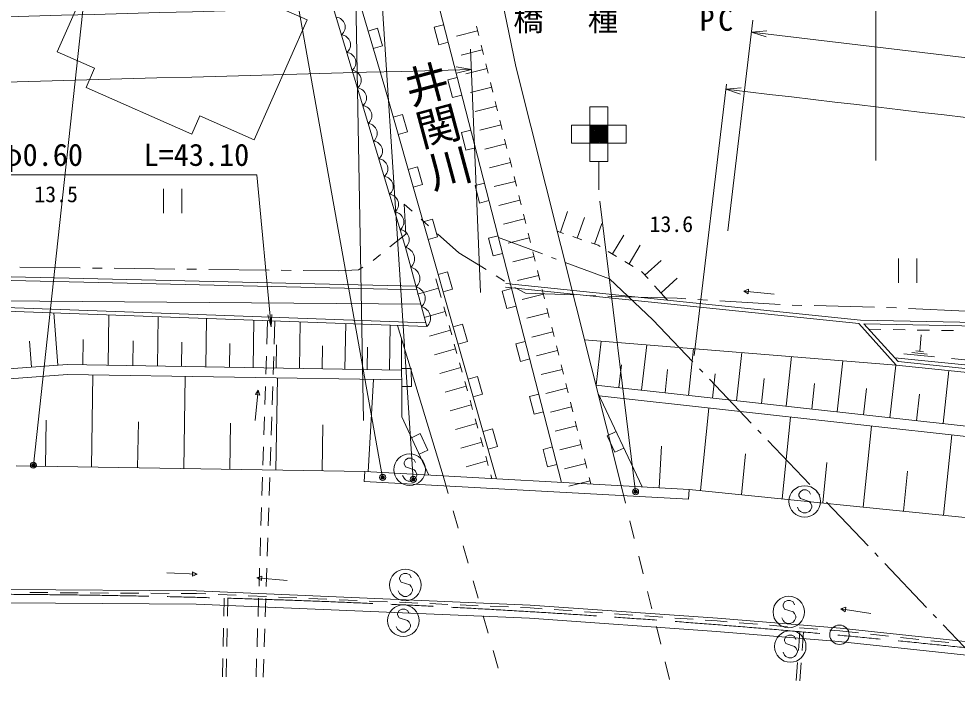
# Model space of a CAD drawing. Units: millimetres, scale not verified. Extents: x 40000 to 680000, y 20000 to 380000.
# Drawn here: x 395159 to 472646, y 296843 to 351692 of the extents above; entities that cross this region are included whole.
import ezdxf
from ezdxf.enums import TextEntityAlignment as Align

# ---------------------------------------------------------------- set-up
doc = ezdxf.new("R2010")
doc.units = ezdxf.units.MM
doc.header["$LTSCALE"] = 1000
doc.header["$PDMODE"] = 32
doc.header["$PDSIZE"] = 500
doc.linetypes.add('CHAIN', pattern=[18.5, 12, -1.5, 3.5, -1.5])
for name, color, linetype, lineweight in [('M-BGD', 7, 'Continuous', 13), ('M-BMK', 2, 'CHAIN', 13), ('M-BMK-ROW', 30, 'Continuous', 13), ('M-BMK-SRVR', 3, 'Continuous', 13), ('M-STR-HTXT', 7, 'Continuous', 13), ('M-STR-STR1', 1, 'Continuous', 13), ('M-STR-STRC', 7, 'Continuous', 13)]:
    doc.layers.add(name, color=color, linetype=linetype, lineweight=lineweight)
doc.layers.add('M-BMK-HTXT', color=7, linetype='Continuous')
doc.styles.add('@ＭＳ ゴシック', font='')
doc.styles.add('ＭＳ ゴシック', font='')
doc.styles.get('@ＭＳ ゴシック').set_extended_font_data('@MS Gothic')
doc.styles.get('ＭＳ ゴシック').set_extended_font_data('MS Gothic')

# ---------------------------------------------------------------- blocks, each defined once
blk = doc.blocks.new('open_arrow')
at = {"color": 0, "linetype": 'Continuous', "lineweight": -2}
blk.add_lwpolyline([(7.5, 1.25), (0, 0), (7.5, -1.25)], dxfattribs=at)

msp = doc.modelspace()

# ---------------------------------------------------------------- linework, layer by layer
at = {"layer": 'M-BGD'}
for p, q in [((427612, 361390), (439978, 313424)), ((430237, 351206), (429463, 351006)), ((432948, 351079), (433142, 350303)), ((424769, 350905), (424002, 350679)), ((425193, 349466), (424769, 350905)), ((429463, 351006), (429837, 349554)), ((433045, 350691), (431299, 350254)), ((424426, 349240), (425193, 349466)), ((429837, 349554), (430612, 349753)), ((433336, 349527), (433530, 348751)), ((433433, 349139), (431687, 348702)), ((433724, 347974), (433919, 347198)), ((433821, 347586), (432075, 347150)), ((431361, 346848), (430586, 346649)), ((430586, 346649), (430960, 345196)), ((434113, 346422), (434307, 345646)), ((434210, 346034), (432463, 345597)), ((430960, 345196), (431735, 345396)), ((434501, 344870), (434695, 344094)), ((434598, 344482), (432852, 344045)), ((426843, 343793), (426074, 343573)), ((427256, 342351), (426843, 343793)), ((434889, 343318), (435083, 342542)), ((432484, 342491), (431709, 342291)), ((434986, 342930), (433240, 342493)), ((426487, 342131), (427256, 342351)), ((431709, 342291), (432084, 340839)), ((435277, 341766), (435471, 340990)), ((432084, 340839), (432859, 341038)), ((435374, 341378), (433628, 340941)), ((435666, 340214), (435860, 339437)), ((428080, 339466), (427311, 339247)), ((428493, 338024), (428080, 339466)), ((435763, 339825), (434016, 339389)), ((436054, 338661), (436248, 337885)), ((427724, 337804), (428493, 338024)), ((433607, 338133), (432833, 337934)), ((432833, 337934), (433207, 336481)), ((436151, 338273), (434405, 337837)), ((407117, 337649), (407117, 335649)), ((408617, 337649), (408617, 335649)), ((436442, 337109), (436636, 336333)), ((433207, 336481), (433982, 336681)), ((436539, 336721), (434793, 336284)), ((436830, 335557), (437024, 334781)), ((439877, 334069), (440462, 335771)), ((429317, 335140), (428548, 334920)), ((429730, 333698), (429317, 335140)), ((436927, 335169), (435181, 334732)), ((441275, 333588), (441860, 335291)), ((442706, 333096), (443291, 334799)), ((437218, 334005), (437413, 333229)), ((440140, 333979), (439613, 334160)), ((428961, 333478), (429730, 333698)), ((434731, 333776), (433956, 333576)), ((433956, 333576), (434331, 332124)), ((438406, 332275), (434756, 333636)), ((437315, 333617), (435569, 333180)), ((441653, 333458), (440897, 333718)), ((443002, 332995), (442410, 333198)), ((444177, 332283), (445109, 333823)), ((437607, 332453), (437801, 331677)), ((443151, 332905), (443002, 332995)), ((444519, 332076), (443835, 332490)), ((445546, 331454), (446478, 332994)), ((434331, 332124), (435105, 332323)), ((437704, 332065), (435957, 331628)), ((439530, 331856), (439155, 331995)), ((445888, 331247), (445204, 331661)), ((446858, 330531), (448193, 331739)), ((467801, 331904), (467801, 329904)), ((469301, 331904), (469301, 329904)), ((437995, 330900), (438189, 330124)), ((443929, 330214), (440279, 331576)), ((429608, 330221), (430040, 328681)), ((430554, 330813), (429785, 330593)), ((430967, 329371), (430554, 330813)), ((438092, 330512), (436346, 330076)), ((447520, 326842), (443929, 330214)), ((446601, 330815), (446572, 330833)), ((447115, 330247), (446601, 330815)), ((448189, 329061), (449524, 330269)), ((429824, 329451), (428091, 328965)), ((430198, 329151), (430967, 329371)), ((435854, 329418), (435080, 329219)), ((464670, 326820), (435374, 329848)), ((438383, 329348), (438577, 328572)), ((448726, 328468), (447652, 329654)), ((455030, 329212), (455423, 329359)), ((455423, 329359), (455384, 328986)), ((435080, 329219), (435454, 327766)), ((438480, 328960), (436734, 328523)), ((457517, 328954), (455030, 329212)), ((455384, 328986), (455030, 329212)), ((430256, 327910), (430472, 327140)), ((435454, 327766), (436229, 327966)), ((438771, 327796), (438965, 327020)), ((398374, 323091), (398046, 327420)), ((402528, 323096), (402596, 327252)), ((406600, 323029), (406667, 327101)), ((430364, 327525), (428631, 327039)), ((438868, 327408), (437122, 326971)), ((410591, 322963), (410657, 326954)), ((414502, 322899), (414566, 326810)), ((415646, 324843), (415708, 326767)), ((416245, 324824), (416308, 326748)), ((418334, 322836), (418397, 326668)), ((422090, 322774), (422151, 326529)), ((425769, 322714), (425830, 326393)), ((426443, 326371), (430212, 313959)), ((430689, 326370), (430905, 325599)), ((431791, 326487), (431022, 326267)), ((432204, 325044), (431791, 326487)), ((439160, 326244), (439354, 325468)), ((450811, 323385), (447520, 326842)), ((464945, 326514), (476792, 326278)), ((430797, 325985), (429063, 325499)), ((439257, 325856), (437510, 325419)), ((465349, 326066), (466348, 326049)), ((467348, 326032), (468348, 326015)), ((469348, 325998), (470348, 325981)), ((469544, 324240), (469678, 325594)), ((471348, 325964), (472348, 325947)), ((396209, 322927), (396045, 325092)), ((400450, 323130), (400484, 325208)), ((404564, 323062), (404598, 325099)), ((408596, 322996), (408629, 324991)), ((412547, 322931), (412579, 324886)), ((416418, 322867), (416450, 324783)), ((420212, 322805), (420243, 324683)), ((431121, 324829), (431337, 324059)), ((431434, 324824), (432204, 325044)), ((436978, 325061), (436203, 324861)), ((436203, 324861), (436578, 323409)), ((439548, 324692), (439742, 323916)), ((441863, 325196), (467614, 323102)), ((442844, 321449), (443247, 325083)), ((446589, 321033), (447004, 324778)), ((423929, 322744), (423960, 324584)), ((431229, 324444), (429495, 323958)), ((439645, 324304), (437899, 323867)), ((450447, 320604), (450876, 324463)), ((454423, 320163), (454864, 324139)), ((470780, 323776), (468242, 324026)), ((470162, 324008), (468893, 324133)), ((469862, 324208), (469227, 324271)), ((415564, 322344), (415613, 323844)), ((416164, 322325), (416213, 323824)), ((431553, 323289), (431769, 322518)), ((436578, 323409), (437352, 323608)), ((439936, 323139), (440130, 322363)), ((458519, 319708), (458974, 323805)), ((462740, 319240), (463208, 323460)), ((467480, 323699), (476456, 322816)), ((475207, 323341), (472161, 323641)), ((427569, 322830), (426769, 322828)), ((427573, 321330), (427569, 322830)), ((431661, 322903), (429928, 322417)), ((440033, 322751), (438287, 322315)), ((444716, 321241), (444924, 323113)), ((448518, 320819), (448732, 322748)), ((451639, 322516), (451363, 322805)), ((452435, 320384), (452656, 322372)), ((467088, 318757), (467571, 323105)), ((471472, 318270), (471959, 322654)), ((401162, 314675), (401285, 322294)), ((408779, 314553), (408901, 322169)), ((416392, 314431), (416514, 322044)), ((424018, 314298), (424435, 321914)), ((431985, 321748), (432201, 320978)), ((433028, 322160), (432259, 321940)), ((433441, 320718), (433028, 322160)), ((440324, 321587), (440518, 320811)), ((455638, 318315), (452190, 321936)), ((456471, 319936), (456699, 321984)), ((460630, 319474), (460864, 321584)), ((414669, 318534), (414920, 321022)), ((414696, 320667), (414920, 321022)), ((414920, 321022), (415069, 320630)), ((415483, 319846), (415532, 321345)), ((416083, 319826), (416132, 321326)), ((426773, 321328), (427573, 321330)), ((432093, 321363), (430360, 320877)), ((440421, 321199), (438675, 320762)), ((442802, 321453), (487278, 316516)), ((442964, 320808), (446619, 313061)), ((464914, 318998), (465155, 321173)), ((415069, 320630), (414696, 320667)), ((432417, 320208), (432633, 319437)), ((432671, 320498), (433441, 320718)), ((438101, 320703), (437326, 320503)), ((437326, 320503), (437701, 319051)), ((440712, 320035), (440906, 319259)), ((443078, 320568), (487165, 315673)), ((469280, 318514), (469524, 320706)), ((432525, 319822), (430792, 319336)), ((437701, 319051), (438476, 319251)), ((440809, 319647), (439063, 319210)), ((451451, 312752), (452146, 319561)), ((397353, 314736), (397414, 318546)), ((415402, 317347), (415451, 318846)), ((416002, 317328), (416050, 318827)), ((432849, 318667), (433065, 317897)), ((441101, 318483), (441295, 317707)), ((458200, 312063), (458889, 318812)), ((404970, 314614), (405032, 318422)), ((412585, 314492), (412646, 318299)), ((420205, 314370), (420266, 318183)), ((432957, 318282), (431224, 317796)), ((434265, 317833), (433496, 317613)), ((434678, 316391), (434265, 317833)), ((441198, 318095), (439451, 317658)), ((456465, 317445), (456189, 317735)), ((464890, 311381), (465573, 318070)), ((428306, 317448), (427580, 317111)), ((428936, 316087), (428306, 317448)), ((433281, 317126), (433497, 316356)), ((441489, 316931), (441683, 316155)), ((444472, 317613), (443748, 317272)), ((443748, 317272), (444388, 315915)), ((471521, 310704), (472197, 317335)), ((415321, 314848), (415370, 316348)), ((415921, 314829), (415969, 316328)), ((433389, 316741), (431656, 316255)), ((433908, 316171), (434678, 316391)), ((439225, 316346), (438450, 316146)), ((438450, 316146), (438824, 314693)), ((441586, 316543), (439840, 316106)), ((444388, 315915), (445111, 316256)), ((448037, 312983), (448224, 316400)), ((460464, 313245), (457017, 316866)), ((428211, 315750), (428936, 316087)), ((433713, 315586), (433929, 314816)), ((441877, 315379), (442071, 314602)), ((454825, 312407), (455170, 315782)), ((394952, 314775), (423734, 314313)), ((433821, 315201), (432088, 314715)), ((438824, 314693), (439599, 314893)), ((441974, 314990), (440228, 314554)), ((461545, 311722), (461886, 315067)), ((415240, 312350), (415288, 313849)), ((415839, 312330), (415888, 313829)), ((434145, 314045), (434231, 313739)), ((442265, 313826), (442399, 313292)), ((468205, 311042), (468544, 314358)), ((442332, 313559), (440586, 313122)), ((450507, 312848), (517915, 305970)), ((461291, 312375), (461016, 312665)), ((465290, 308174), (461843, 311796)), ((415159, 309851), (415207, 311350)), ((415758, 309832), (415807, 311331)), ((415077, 307352), (415126, 308852)), ((415677, 307333), (415726, 308832)), ((466118, 307305), (465842, 307595)), ((414996, 304854), (415045, 306353)), ((415596, 304834), (415645, 306333)), ((470117, 303104), (466669, 306726)), ((407379, 305955), (409876, 305849)), ((409494, 305677), (409510, 306052)), ((409876, 305849), (409494, 305677)), ((409510, 306052), (409876, 305849)), ((414828, 305530), (415217, 305687)), ((417320, 305330), (414828, 305530)), ((415187, 305313), (414828, 305530)), ((415217, 305687), (415187, 305313)), ((396066, 304333), (397566, 304323)), ((398566, 304317), (400066, 304307)), ((401065, 304300), (402565, 304291)), ((403565, 304284), (405065, 304274)), ((406065, 304268), (407565, 304258)), ((408565, 304251), (409827, 304243)), ((409827, 304243), (410615, 304209)), ((411614, 304166), (413113, 304102)), ((412094, 302375), (412128, 303869)), ((412393, 302367), (412428, 303862)), ((414112, 304059), (415610, 303995)), ((414915, 302355), (414964, 303854)), ((415515, 302336), (415563, 303835)), ((416609, 303952), (418108, 303887)), ((419107, 303844), (420606, 303780)), ((421605, 303737), (423103, 303673)), ((424102, 303630), (425601, 303565)), ((426600, 303523), (428099, 303458)), ((429098, 303415), (430596, 303351)), ((431596, 303308), (433094, 303244)), ((434093, 303201), (435592, 303136)), ((436591, 303093), (437378, 303060)), ((437378, 303060), (438366, 302991)), ((463044, 302994), (463444, 303120)), ((465513, 302601), (463044, 302994)), ((463385, 302750), (463044, 302994)), ((463444, 303120), (463385, 302750)), ((439363, 302921), (440860, 302817)), ((441857, 302747), (443354, 302643)), ((444351, 302573), (445848, 302468)), ((446845, 302399), (448342, 302294)), ((449339, 302225), (450835, 302120)), ((470944, 302235), (470668, 302525)), ((451833, 302051), (452821, 301982)), ((452821, 301982), (453650, 301914)), ((454646, 301833), (456141, 301711)), ((457138, 301629), (458633, 301507)), ((459630, 301426), (461125, 301304)), ((474943, 298034), (471496, 301656)), ((412036, 299876), (412071, 301375)), ((412336, 299868), (412371, 301367)), ((414834, 299856), (414883, 301356)), ((415434, 299837), (415482, 301336)), ((459537, 299556), (459648, 301098)), ((459836, 299533), (459947, 301076)), ((462121, 301222), (462951, 301155)), ((462951, 301155), (464493, 300990)), ((465487, 300884), (466979, 300724)), ((467973, 300618), (469464, 300459)), ((470459, 300353), (471950, 300193)), ((411979, 297376), (412014, 298876)), ((412279, 297368), (412314, 298868)), ((414753, 297358), (414801, 298857)), ((415352, 297338), (415401, 298837)), ((459356, 297063), (459464, 298559)), ((459655, 297039), (459763, 298535))]:
    msp.add_line(p, q, dxfattribs=at)
for points in [[(428857, 326282), (427099, 332819), (418291, 362069)], [(434610, 313718), (425373, 346026), (420510, 362525)], [(444885, 313156), (436204, 347744), (433240, 362194)], [(464670, 326820), (482444, 326466), (492179, 338915)], [(387645, 330212), (388536, 330220), (428039, 329323)], [(387683, 330512), (388538, 330520), (427958, 329624)], [(486300, 309196), (487878, 321014), (467614, 323102), (464525, 326533), (435344, 329550)], [(387457, 328727), (388785, 328633), (393369, 328409), (428361, 328128)], [(388462, 328049), (388786, 328062), (428776, 326585)], [(388468, 327749), (388786, 327762), (428857, 326282)], [(476425, 322496), (467759, 323389), (464945, 326514)], [(429011, 314024), (426780, 318837), (426762, 325319)], [(390293, 318688), (393213, 322700), (399161, 323151), (426769, 322697)], [(391318, 318700), (393654, 321910), (399185, 322329), (426772, 321875)], [(63163, 288243), (83517, 288366), (114842, 289514), (146080, 291059), (159464, 291824), (159459, 291824), (160039, 291862), (162629, 292033), (198270, 294388), (253161, 298978), (263294, 299781), (312431, 302756), (341302, 303893), (363212, 304457), (378803, 304685), (409833, 304482), (437392, 303298), (452839, 302220), (462973, 301393), (486944, 298832), (535813, 292716), (552174, 290386), (562227, 288904)], [(63159, 287143), (83540, 287266), (114889, 288415), (146139, 289961), (159532, 290726), (160112, 290764), (162664, 290933), (198352, 293291), (253250, 297882), (263370, 298684), (312486, 301657), (341338, 302794), (363235, 303357), (378807, 303585), (409806, 303382), (437330, 302200), (452756, 301123), (462870, 300297), (486817, 297740), (535667, 291626), (552016, 289297), (562061, 287817), (562062, 287817)]]:
    msp.add_lwpolyline(points, dxfattribs=at)
msp.add_lwpolyline([(409447, 358897), (408193, 356059), (402570, 358545), (398338, 348970), (401423, 347606), (400718, 346013), (409448, 342154), (410122, 343677), (414591, 341701), (418966, 351596), (412475, 354466), (413618, 357052)], close=True, dxfattribs=at)
for centre, radius, start, end in [((421275, 351004), 833, 310.33152, 83.18497), ((421716, 349541), 833, 310.33152, 83.18497), ((422156, 348079), 833, 310.33152, 83.18497), ((422596, 346616), 833, 310.33152, 83.18497), ((423037, 345154), 833, 310.33152, 83.18497), ((423477, 343691), 833, 310.33152, 83.18497), ((423918, 342229), 833, 310.33152, 83.18497), ((424358, 340766), 833, 310.33152, 83.18497), ((424798, 339304), 833, 310.33152, 83.18497), ((425239, 337841), 833, 310.33152, 83.18497), ((425679, 336379), 833, 310.33152, 83.18497), ((426120, 334916), 833, 310.33152, 83.18497), ((426560, 333454), 833, 310.33152, 83.18497), ((426869, 331880), 966, 313.89475, 76.21098), ((427309, 330246), 966, 313.89475, 76.21098), ((427748, 328612), 966, 313.89475, 76.21098), ((428188, 326978), 966, 313.89475, 76.21098)]:
    msp.add_arc(centre, radius, start, end, dxfattribs=at)
at = {"layer": 'M-BMK'}
msp.add_arc((389074, -500224), 804424, 83.53085, 90.35646, dxfattribs=at)
at = {"layer": 'M-BMK-ROW'}
for p, q in [((427109, 333922), (426994, 336383)), ((426994, 336383), (427641, 335808)), ((428388, 335143), (428986, 334612)), ((425810, 332872), (427109, 333922)), ((429734, 333948), (431494, 332383)), ((424410, 331741), (425032, 332243)), ((431494, 332383), (433741, 330987)), ((395240, 331184), (400239, 331125)), ((401239, 331114), (402039, 331104)), ((403039, 331092), (408039, 331033)), ((409039, 331022), (409839, 331012)), ((410839, 331000), (415838, 330941)), ((416838, 330930), (417638, 330920)), ((418638, 330908), (421538, 330874)), ((421538, 330874), (423206, 330980)), ((423206, 330980), (423581, 331188)), ((434590, 330459), (435270, 330037)), ((436123, 329517), (437006, 329051)), ((437006, 329051), (441005, 328895)), ((442004, 328857), (442803, 328826)), ((443803, 328787), (445240, 328731)), ((445240, 328731), (449529, 328627)), ((449529, 328627), (450237, 328583)), ((451235, 328522), (452034, 328473)), ((453032, 328411), (458022, 328105)), ((459021, 328056), (459821, 328037)), ((460821, 328012), (465819, 327888)), ((466818, 327858), (467618, 327820)), ((468616, 327773), (473393, 327547))]:
    msp.add_line(p, q, dxfattribs=at)
at = {"layer": 'M-BMK-SRVR'}
msp.add_circle((462921, 300845), 800, dxfattribs=at)
at = {"layer": 'M-STR-HTXT'}
for p, q in [((423626, 318539), (422974, 354332)), ((453698, 334188), (455772, 351579)), ((455653, 350586), (456924, 350686)), ((455653, 350586), (569546, 337006)), ((455653, 350586), (456865, 350190)), ((433294, 329093), (432463, 349178)), ((432533, 347496), (431277, 347714)), ((432533, 347496), (431290, 347214)), ((450914, 323888), (453597, 346303)), ((453546, 345875), (454817, 345978)), ((453546, 345875), (454759, 345482))]:
    msp.add_line(p, q, dxfattribs=at)
msp.add_lwpolyline([(415986, 326270), (414827, 338797), (381077, 338797)], dxfattribs=at)
for centre, radius, start, end in [((765723, -12672451), 13029599, 91.50722, 92.26766), ((765700, -12677842), 13029599, 91.46521, 93.08997), ((-911463, -11327660), 11753071, 82.76477, 83.33058)]:
    msp.add_arc(centre, radius, start, end, dxfattribs=at)
at = {"layer": 'M-STR-STR1'}
for p, q in [((430212, 313959), (430623, 312516)), ((444885, 313156), (445250, 311701)), ((431033, 311073), (431444, 309631)), ((445615, 310246), (445980, 308791)), ((431855, 308188), (432266, 306745)), ((446345, 307336), (446710, 305881)), ((432676, 305303), (433087, 303860)), ((447076, 304426), (447441, 302971)), ((433498, 302417), (433909, 300975)), ((447806, 301516), (448171, 300062)), ((434319, 299532), (434730, 298089)), ((448536, 298607), (448901, 297152))]:
    msp.add_line(p, q, dxfattribs=at)
msp.add_lwpolyline([(423734, 314313), (450507, 312848), (450462, 312036), (423690, 313501)], close=True, dxfattribs=at)
at = {"layer": 'M-STR-STRC'}
for p, q in [((425203, 313831), (416711, 361256)), ((396370, 314842), (401250, 359897)), ((427735, 313666), (424730, 359815)), ((465938, 359823), (465938, 340003)), ((442299, 344421), (443799, 344421)), ((442299, 342921), (442299, 344421)), ((443799, 344421), (443799, 342921)), ((440799, 341421), (440799, 342921)), ((440799, 342921), (442299, 342921)), ((442299, 342921), (443799, 342921)), ((442299, 341421), (442299, 342921)), ((442299, 342888), (442333, 342921)), ((442299, 342746), (442474, 342921)), ((442299, 342605), (442616, 342921)), ((442299, 342464), (442757, 342921)), ((442299, 342322), (442898, 342921)), ((442299, 342181), (443040, 342921)), ((442299, 342039), (443181, 342921)), ((442299, 341898), (443323, 342921)), ((442299, 341756), (443464, 342921)), ((442299, 341615), (443606, 342921)), ((442299, 341474), (443747, 342921)), ((443774, 341421), (442299, 342897)), ((443633, 341421), (442299, 342755)), ((443492, 341421), (442299, 342614)), ((442388, 341421), (443799, 342832)), ((443799, 341538), (442416, 342921)), ((442530, 341421), (443799, 342691)), ((443799, 341679), (442557, 342921)), ((442671, 341421), (443799, 342549)), ((443799, 341821), (442699, 342921)), ((443799, 341962), (442840, 342921)), ((443799, 342104), (442982, 342921)), ((443799, 342245), (443123, 342921)), ((443799, 342386), (443264, 342921)), ((443799, 342528), (443406, 342921)), ((443799, 342669), (443547, 342921)), ((443799, 342811), (443689, 342921)), ((443799, 342921), (445299, 342921)), ((443799, 342921), (443799, 341421)), ((445299, 342921), (445299, 341421)), ((443350, 341421), (442299, 342472)), ((443209, 341421), (442299, 342331)), ((443067, 341421), (442299, 342189)), ((442926, 341421), (442299, 342048)), ((442784, 341421), (442299, 341907)), ((442643, 341421), (442299, 341765)), ((442813, 341421), (443799, 342408)), ((442954, 341421), (443799, 342267)), ((443096, 341421), (443799, 342125)), ((443237, 341421), (443799, 341984)), ((443378, 341421), (443799, 341842)), ((442299, 341421), (440799, 341421)), ((442502, 341421), (442299, 341624)), ((442360, 341421), (442299, 341482)), ((442299, 339921), (442299, 341421)), ((443799, 341421), (442299, 341421)), ((443520, 341421), (443799, 341701)), ((443661, 341421), (443799, 341559)), ((445299, 341421), (443799, 341421)), ((443799, 341421), (443799, 339921)), ((443799, 339921), (442299, 339921)), ((443056, 339921), (443056, 337572)), ((446086, 312655), (443129, 336628)), ((427321, 315413), (427085, 315295)), ((427558, 315413), (427321, 315413)), ((427794, 315295), (427558, 315413)), ((427085, 315295), (426967, 315059)), ((426967, 315059), (426967, 314940)), ((426967, 314940), (427085, 314704)), ((427085, 314704), (427794, 314468)), ((427912, 315059), (427794, 315295)), ((426967, 313759), (426849, 313995)), ((427794, 314468), (427912, 314350)), ((427912, 314350), (428030, 314113)), ((428030, 313995), (427912, 313759)), ((428030, 314113), (428030, 313995)), ((427085, 313640), (426967, 313759)), ((427321, 313522), (427085, 313640)), ((427558, 313522), (427321, 313522)), ((427794, 313640), (427558, 313522)), ((427912, 313759), (427794, 313640)), ((459698, 312676), (459580, 312440)), ((459580, 312440), (459580, 312322)), ((459580, 312322), (459698, 312085)), ((459934, 312795), (459698, 312676)), ((460171, 312795), (459934, 312795)), ((460407, 312676), (460171, 312795)), ((460525, 312440), (460407, 312676)), ((459698, 312085), (460407, 311849)), ((460407, 311849), (460525, 311731)), ((460525, 311731), (460644, 311495)), ((459580, 311140), (459462, 311376)), ((459698, 311022), (459580, 311140)), ((459934, 310904), (459698, 311022)), ((460171, 310904), (459934, 310904)), ((460407, 311022), (460171, 310904)), ((460525, 311140), (460407, 311022)), ((460644, 311376), (460525, 311140)), ((460644, 311495), (460644, 311376)), ((426726, 305781), (426608, 305545)), ((426608, 305545), (426608, 305426)), ((426608, 305426), (426726, 305190)), ((426962, 305899), (426726, 305781)), ((427199, 305899), (426962, 305899)), ((427435, 305781), (427199, 305899)), ((427553, 305545), (427435, 305781)), ((426726, 305190), (427435, 304954)), ((427435, 304954), (427553, 304836)), ((427553, 304836), (427671, 304599)), ((427671, 304599), (427671, 304481)), ((426608, 304245), (426490, 304481)), ((426726, 304126), (426608, 304245)), ((426962, 304008), (426726, 304126)), ((427199, 304008), (426962, 304008)), ((427435, 304126), (427199, 304008)), ((427553, 304245), (427435, 304126)), ((427671, 304481), (427553, 304245)), ((458386, 303550), (458268, 303313)), ((458268, 303313), (458268, 303195)), ((458268, 303195), (458386, 302959)), ((458622, 303668), (458386, 303550)), ((458859, 303668), (458622, 303668)), ((459095, 303550), (458859, 303668)), ((459213, 303313), (459095, 303550)), ((426557, 302839), (426438, 302603)), ((426438, 302603), (426438, 302485)), ((426438, 302485), (426557, 302248)), ((426793, 302957), (426557, 302839)), ((426557, 302248), (427266, 302012)), ((427029, 302957), (426793, 302957)), ((427266, 302839), (427029, 302957)), ((427384, 302603), (427266, 302839)), ((458268, 302013), (458150, 302250)), ((458386, 302959), (459095, 302723)), ((459095, 302723), (459213, 302604)), ((459213, 302604), (459331, 302368)), ((459331, 302250), (459213, 302013)), ((459331, 302368), (459331, 302250)), ((426438, 301303), (426320, 301539)), ((427266, 302012), (427384, 301894)), ((427384, 301894), (427502, 301657)), ((427502, 301539), (427384, 301303)), ((427502, 301657), (427502, 301539)), ((458386, 301895), (458268, 302013)), ((458622, 301777), (458386, 301895)), ((458859, 301777), (458622, 301777)), ((459095, 301895), (458859, 301777)), ((459213, 302013), (459095, 301895)), ((426557, 301185), (426438, 301303)), ((426793, 301066), (426557, 301185)), ((427029, 301066), (426793, 301066)), ((427266, 301185), (427029, 301066)), ((427384, 301303), (427266, 301185)), ((458504, 300702), (458386, 300466)), ((458740, 300820), (458504, 300702)), ((458977, 300820), (458740, 300820)), ((459213, 300702), (458977, 300820)), ((459331, 300466), (459213, 300702)), ((458386, 300466), (458386, 300347)), ((458386, 300347), (458504, 300111)), ((458504, 300111), (459213, 299875)), ((459213, 299875), (459331, 299757)), ((458386, 299166), (458267, 299402)), ((458504, 299047), (458386, 299166)), ((459331, 299166), (459213, 299047)), ((459331, 299757), (459449, 299520)), ((459449, 299402), (459331, 299166)), ((459449, 299520), (459449, 299402)), ((458740, 298929), (458504, 299047)), ((458977, 298929), (458740, 298929)), ((459213, 299047), (458977, 298929))]:
    msp.add_line(p, q, dxfattribs=at)
for centre, radius in [((427439, 314468), 1300), ((396370, 314842), 150), ((396370, 314842), 120), ((396370, 314842), 90), ((396370, 314842), 60), ((396370, 314842), 30), ((425203, 313831), 150), ((425203, 313831), 120), ((425203, 313831), 90), ((425203, 313831), 60), ((425203, 313831), 30), ((427735, 313666), 150), ((427735, 313666), 120), ((427735, 313666), 90), ((427735, 313666), 60), ((427735, 313666), 30), ((460053, 311849), 1300), ((446086, 312655), 150), ((446086, 312655), 120), ((446086, 312655), 90), ((446086, 312655), 60), ((446086, 312655), 30), ((427081, 304954), 1300), ((458740, 302723), 1300), ((426911, 302012), 1300), ((458858, 299875), 1300)]:
    msp.add_circle(centre, radius, dxfattribs=at)
for p in [(396370, 314842), (425203, 313831), (427735, 313666), (446086, 312655)]:
    msp.add_point(p, dxfattribs=at)

# ---------------------------------------------------------------- block references
at = {"layer": 'M-STR-HTXT', "xscale": 133, "yscale": 133, "rotation": 95.3}
msp.add_blockref('open_arrow', (415986, 326270), dxfattribs=at)

# ---------------------------------------------------------------- texts
at = {"layer": 'M-BGD', "style": 'ＭＳ ゴシック'}
for s, p in [('13.5', (396449, 336153)), ('13.6', (447244, 333692))]:
    msp.add_text(s, height=1320, dxfattribs=at).set_placement(p, align=Align.BOTTOM_LEFT)
at = {"layer": 'M-BMK-HTXT', "style": '@ＭＳ ゴシック'}
msp.add_text('井関川', height=2636, rotation=285.058, dxfattribs=at).set_placement((427699, 342314), align=Align.BOTTOM_CENTER)
at = {"layer": 'M-STR-HTXT', "style": 'ＭＳ ゴシック'}
msp.add_text('ヒューム管φ0.60\u3000\u3000L=43.10', height=1833, dxfattribs=at).set_placement((381077, 338997), align=Align.BOTTOM_LEFT)
at = {"layer": 'M-STR-HTXT', "insert": (435992, 350497), "char_height": 1833, "attachment_point": 7, "style": 'ＭＳ ゴシック'}
msp.add_mtext('\\T1.23;橋\u3000種\u3000\u3000PC', dxfattribs=at)

doc.saveas('drawing.dxf')
